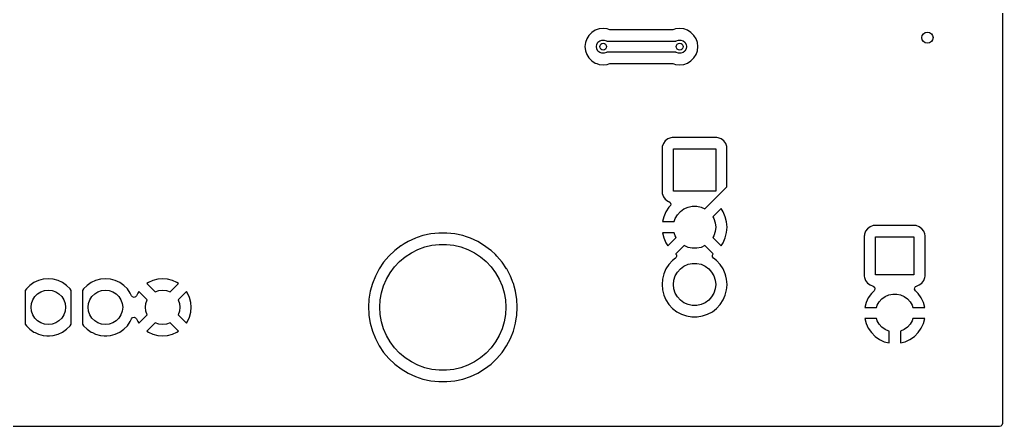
# Model space of a CAD drawing. Extents: x 3.96 to 7.44, y -5.28 to -1.66.
# Drawn here: x 5.72 to 7.438, y -5.278 to -4.567 of the extents above; entities that cross this region are included whole.
import ezdxf

# ---------------------------------------------------------------- set-up
doc = ezdxf.new("R2010")
doc.units = 0
doc.header["$MEASUREMENT"] = 0
doc.layers.add('BLACK', color=7, linetype='CONTINUOUS')

msp = doc.modelspace()

# ---------------------------------------------------------------- linework, layer by layer
at = {"layer": 'BLACK', "linetype": 'CONTINUOUS'}
for p, q in [((7.43817, -1.66671), (7.43817, -5.27329)), ((6.7264, -4.5856), (6.72038, -4.58938)), ((6.7331, -4.58325), (6.7264, -4.5856)), ((6.74016, -4.58246), (6.7331, -4.58325)), ((6.7331, -4.58325), (6.7331, -4.58325)), ((6.74721, -4.58325), (6.74016, -4.58246)), ((6.74016, -4.58246), (6.74016, -4.58246)), ((6.75035, -4.58435), (6.74721, -4.58325)), ((6.74721, -4.58325), (6.74721, -4.58325)), ((6.75197, -4.58463), (6.75035, -4.58435)), ((6.86221, -4.58463), (6.75197, -4.58463)), ((6.86382, -4.58435), (6.86221, -4.58463)), ((6.86696, -4.58325), (6.86382, -4.58435)), ((6.87402, -4.58246), (6.86696, -4.58325)), ((6.86696, -4.58325), (6.86696, -4.58325)), ((6.88107, -4.58325), (6.87402, -4.58246)), ((6.87402, -4.58246), (6.87402, -4.58246)), ((6.88778, -4.5856), (6.88107, -4.58325)), ((6.88107, -4.58325), (6.88107, -4.58325)), ((6.89379, -4.58938), (6.88778, -4.5856)), ((6.71158, -4.60041), (6.70924, -4.60712)), ((6.71536, -4.5944), (6.71158, -4.60041)), ((6.72038, -4.58938), (6.71536, -4.5944)), ((6.73111, -4.60658), (6.73425, -4.60394)), ((6.73425, -4.60394), (6.73811, -4.60254)), ((6.73811, -4.60254), (6.74221, -4.60254)), ((6.74221, -4.60254), (6.74606, -4.60394)), ((6.74606, -4.60394), (6.74652, -4.60433)), ((6.74652, -4.60433), (6.86765, -4.60433)), ((6.86765, -4.60433), (6.86811, -4.60394)), ((6.86811, -4.60394), (6.87196, -4.60254)), ((6.87196, -4.60254), (6.87607, -4.60254)), ((6.87607, -4.60254), (6.87992, -4.60394)), ((6.87992, -4.60394), (6.88306, -4.60658)), ((6.89881, -4.5944), (6.89379, -4.58938)), ((6.90259, -4.60041), (6.89881, -4.5944)), ((6.90494, -4.60712), (6.90259, -4.60041)), ((6.70924, -4.60712), (6.70844, -4.61417)), ((6.70844, -4.61417), (6.70844, -4.61417)), ((6.70844, -4.61417), (6.70924, -4.62123)), ((6.70924, -4.60712), (6.70924, -4.60712)), ((6.70924, -4.62123), (6.70924, -4.62123)), ((6.70924, -4.62123), (6.71158, -4.62793)), ((6.72835, -4.61417), (6.72906, -4.61013)), ((6.72906, -4.61821), (6.72835, -4.61417)), ((6.72906, -4.61013), (6.73111, -4.60658)), ((6.73111, -4.62177), (6.72906, -4.61821)), ((6.73425, -4.6244), (6.73111, -4.62177)), ((6.88306, -4.62177), (6.87992, -4.6244)), ((6.88306, -4.60658), (6.88511, -4.61013)), ((6.88511, -4.61821), (6.88306, -4.62177)), ((6.88511, -4.61013), (6.88583, -4.61417)), ((6.88583, -4.61417), (6.88511, -4.61821)), ((6.90259, -4.62793), (6.90494, -4.62123)), ((6.90573, -4.61417), (6.90494, -4.60712)), ((6.90494, -4.62123), (6.90573, -4.61417)), ((6.71158, -4.62793), (6.71536, -4.63395)), ((6.71536, -4.63395), (6.72038, -4.63897)), ((6.72038, -4.63897), (6.7264, -4.64275)), ((6.73811, -4.6258), (6.73425, -4.6244)), ((6.74221, -4.6258), (6.73811, -4.6258)), ((6.74606, -4.6244), (6.74221, -4.6258)), ((6.74652, -4.62402), (6.74606, -4.6244)), ((6.86765, -4.62402), (6.74652, -4.62402)), ((6.86811, -4.6244), (6.86765, -4.62402)), ((6.87196, -4.6258), (6.86811, -4.6244)), ((6.87607, -4.6258), (6.87196, -4.6258)), ((6.87992, -4.6244), (6.87607, -4.6258)), ((6.88778, -4.64275), (6.89379, -4.63897)), ((6.89379, -4.63897), (6.89881, -4.63395)), ((6.89881, -4.63395), (6.90259, -4.62793)), ((6.7264, -4.64275), (6.72918, -4.64372)), ((6.72918, -4.64372), (6.7331, -4.64509)), ((6.7331, -4.64509), (6.7331, -4.64509)), ((6.7331, -4.64509), (6.74016, -4.64589)), ((6.74016, -4.64589), (6.74721, -4.64509)), ((6.74016, -4.64589), (6.74016, -4.64589)), ((6.74016, -4.64589), (6.74016, -4.64589)), ((6.74721, -4.64509), (6.75035, -4.64399)), ((6.74721, -4.64509), (6.74721, -4.64509)), ((6.74721, -4.64509), (6.74721, -4.64509)), ((6.75035, -4.64399), (6.75197, -4.64372)), ((6.75197, -4.64372), (6.86221, -4.64372)), ((6.86221, -4.64372), (6.86382, -4.64399)), ((6.86382, -4.64399), (6.86696, -4.64509)), ((6.86696, -4.64509), (6.86696, -4.64509)), ((6.86696, -4.64509), (6.87402, -4.64589)), ((6.87402, -4.64589), (6.88107, -4.64509)), ((6.87402, -4.64589), (6.87402, -4.64589)), ((6.87402, -4.64589), (6.87402, -4.64589)), ((6.88107, -4.64509), (6.88778, -4.64275)), ((6.88107, -4.64509), (6.88107, -4.64509)), ((6.88107, -4.64509), (6.88107, -4.64509)), ((6.85346, -4.77553), (6.84892, -4.77892)), ((6.85877, -4.77355), (6.85346, -4.77553)), ((6.85346, -4.77553), (6.85346, -4.77553)), ((6.86112, -4.7733), (6.85877, -4.77355)), ((6.93888, -4.7733), (6.86112, -4.7733)), ((6.86112, -4.7733), (6.86112, -4.7733)), ((6.93889, -4.7733), (6.93888, -4.7733)), ((6.93888, -4.7733), (6.93888, -4.7733)), ((6.94123, -4.77355), (6.93889, -4.7733)), ((6.93889, -4.7733), (6.93889, -4.7733)), ((6.94654, -4.77553), (6.94123, -4.77355)), ((6.94123, -4.77355), (6.94123, -4.77355)), ((6.95108, -4.77892), (6.94654, -4.77553)), ((6.94654, -4.77553), (6.94654, -4.77553)), ((6.84355, -4.78877), (6.8433, -4.79111)), ((6.8433, -4.79111), (6.8433, -4.79112)), ((6.8433, -4.79112), (6.8433, -4.79112)), ((6.8433, -4.79112), (6.8433, -4.86888)), ((6.84553, -4.78346), (6.84355, -4.78877)), ((6.84892, -4.77892), (6.84553, -4.78346)), ((6.84553, -4.78346), (6.84553, -4.78346)), ((6.84892, -4.77892), (6.84892, -4.77892)), ((6.863, -4.867), (6.863, -4.793)), ((6.863, -4.793), (6.937, -4.793)), ((6.937, -4.793), (6.937, -4.867)), ((6.95447, -4.78346), (6.95108, -4.77892)), ((6.95108, -4.77892), (6.95108, -4.77892)), ((6.95645, -4.78877), (6.95447, -4.78346)), ((6.95447, -4.78346), (6.95447, -4.78346)), ((6.95447, -4.78346), (6.95447, -4.78346)), ((6.9567, -4.79112), (6.95645, -4.78877)), ((6.9567, -4.85938), (6.9567, -4.79112)), ((6.91824, -4.89784), (6.9567, -4.85938)), ((6.8433, -4.86888), (6.8433, -4.86888)), ((6.8433, -4.86888), (6.84355, -4.87123)), ((6.84355, -4.87123), (6.84553, -4.87654)), ((6.84553, -4.87654), (6.84553, -4.87654)), ((6.84553, -4.87654), (6.84892, -4.88108)), ((6.937, -4.867), (6.863, -4.867)), ((6.84892, -4.88108), (6.84892, -4.88108)), ((6.84892, -4.88108), (6.85346, -4.88447)), ((6.85511, -4.89506), (6.84998, -4.90293)), ((6.85346, -4.88447), (6.85346, -4.88447)), ((6.85346, -4.88447), (6.85515, -4.8851)), ((6.85703, -4.89298), (6.85511, -4.89506)), ((6.85511, -4.89506), (6.85511, -4.89506)), ((6.85515, -4.8851), (6.85735, -4.88675)), ((6.85772, -4.89201), (6.85703, -4.89298)), ((6.85735, -4.88675), (6.85831, -4.88933)), ((6.85831, -4.88933), (6.85772, -4.89201)), ((6.8815, -4.89796), (6.88857, -4.89481)), ((6.88857, -4.89481), (6.89613, -4.8932)), ((6.89613, -4.8932), (6.90387, -4.8932)), ((6.90387, -4.8932), (6.91143, -4.89481)), ((6.91143, -4.89481), (6.91824, -4.89784)), ((6.8462, -4.91153), (6.84402, -4.92016)), ((6.84998, -4.90293), (6.8462, -4.91153)), ((6.8662, -4.91495), (6.87007, -4.90825)), ((6.87007, -4.90825), (6.87524, -4.9025)), ((6.87524, -4.9025), (6.8815, -4.89796)), ((6.94645, -4.89746), (6.93203, -4.91189)), ((6.93203, -4.91189), (6.9338, -4.91495)), ((6.95002, -4.90293), (6.94645, -4.89746)), ((6.9538, -4.91153), (6.95002, -4.90293)), ((6.9561, -4.92064), (6.9538, -4.91153)), ((6.84402, -4.92016), (6.86451, -4.92016)), ((6.86451, -4.92016), (6.8662, -4.91495)), ((6.9338, -4.91495), (6.93619, -4.92231)), ((6.93619, -4.92231), (6.937, -4.93)), ((6.937, -4.93), (6.93619, -4.93769)), ((6.95688, -4.93), (6.9561, -4.92064)), ((6.9561, -4.92064), (6.9561, -4.92064)), ((6.9561, -4.93936), (6.95688, -4.93)), ((6.95688, -4.93), (6.95688, -4.93)), ((7.20699, -4.92906), (7.20246, -4.93246)), ((7.2123, -4.92708), (7.20699, -4.92906)), ((7.20699, -4.92906), (7.20699, -4.92906)), ((7.21465, -4.92683), (7.2123, -4.92708)), ((7.28535, -4.92683), (7.21465, -4.92683)), ((7.21465, -4.92683), (7.21465, -4.92683)), ((7.2877, -4.92708), (7.28535, -4.92683)), ((7.28535, -4.92683), (7.28535, -4.92683)), ((7.28535, -4.92683), (7.28535, -4.92683)), ((7.28535, -4.92683), (7.28535, -4.92683)), ((7.29301, -4.92906), (7.2877, -4.92708)), ((7.2877, -4.92708), (7.2877, -4.92708)), ((7.29754, -4.93246), (7.29301, -4.92906)), ((7.29301, -4.92906), (7.29301, -4.92906)), ((6.41512, -4.948), (6.41183, -4.94911)), ((6.42519, -4.94461), (6.41512, -4.948)), ((6.43895, -4.94158), (6.42519, -4.94461)), ((6.45295, -4.94006), (6.43895, -4.94158)), ((6.46705, -4.94006), (6.45295, -4.94006)), ((6.45295, -4.94006), (6.45295, -4.94006)), ((6.48105, -4.94158), (6.46705, -4.94006)), ((6.46705, -4.94006), (6.46705, -4.94006)), ((6.49481, -4.94461), (6.48105, -4.94158)), ((6.50149, -4.94686), (6.49481, -4.94461)), ((6.50817, -4.94911), (6.50149, -4.94686)), ((6.84402, -4.93984), (6.8462, -4.94847)), ((6.86451, -4.93984), (6.84402, -4.93984)), ((6.85355, -4.96253), (6.86797, -4.94811)), ((6.8662, -4.94505), (6.86451, -4.93984)), ((6.86797, -4.94811), (6.8662, -4.94505)), ((6.9338, -4.94505), (6.93203, -4.94811)), ((6.93203, -4.94811), (6.94645, -4.96253)), ((6.93619, -4.93769), (6.9338, -4.94505)), ((6.9538, -4.94847), (6.9561, -4.93936)), ((6.9561, -4.93936), (6.9561, -4.93936)), ((7.19688, -4.9442), (7.19683, -4.94465)), ((7.19683, -4.94465), (7.19683, -4.94465)), ((7.19683, -4.94465), (7.19683, -5.01535)), ((7.19708, -4.9423), (7.19688, -4.9442)), ((7.19906, -4.93699), (7.19708, -4.9423)), ((7.20246, -4.93246), (7.19906, -4.93699)), ((7.19906, -4.93699), (7.19906, -4.93699)), ((7.20246, -4.93246), (7.20246, -4.93246)), ((7.21654, -5.01346), (7.21654, -4.94654)), ((7.21654, -4.94654), (7.28346, -4.94654)), ((7.28346, -4.94654), (7.28346, -5.01346)), ((7.30094, -4.93699), (7.29754, -4.93246)), ((7.29754, -4.93246), (7.29754, -4.93246)), ((7.30265, -4.94158), (7.30094, -4.93699)), ((7.30094, -4.93699), (7.30094, -4.93699)), ((7.30292, -4.9423), (7.30265, -4.94158)), ((7.30317, -4.94465), (7.30292, -4.9423)), ((7.30317, -5.01535), (7.30317, -4.94465)), ((6.38665, -4.96253), (6.37575, -4.97082)), ((6.38697, -4.96229), (6.38665, -4.96253)), ((6.39205, -4.95924), (6.38697, -4.96229)), ((6.39905, -4.95503), (6.39205, -4.95924)), ((6.41183, -4.94911), (6.39905, -4.95503)), ((6.39905, -4.95503), (6.39905, -4.95503)), ((6.41183, -4.94911), (6.41183, -4.94911)), ((6.41183, -4.94911), (6.41183, -4.94911)), ((6.41183, -4.94911), (6.41183, -4.94911)), ((6.41634, -4.96878), (6.42838, -4.96439)), ((6.42838, -4.96439), (6.44086, -4.96144)), ((6.44086, -4.96144), (6.45359, -4.95995)), ((6.45359, -4.95995), (6.46641, -4.95995)), ((6.46641, -4.95995), (6.47914, -4.96144)), ((6.47914, -4.96144), (6.49162, -4.96439)), ((6.49162, -4.96439), (6.50366, -4.96878)), ((6.52095, -4.95503), (6.50817, -4.94911)), ((6.50817, -4.94911), (6.50817, -4.94911)), ((6.50817, -4.94911), (6.50817, -4.94911)), ((6.53303, -4.96229), (6.52095, -4.95503)), ((6.52095, -4.95503), (6.52095, -4.95503)), ((6.52095, -4.95503), (6.52095, -4.95503)), ((6.52095, -4.95503), (6.52095, -4.95503)), ((6.54158, -4.9688), (6.53303, -4.96229)), ((6.8462, -4.94847), (6.84998, -4.95707)), ((6.84998, -4.95707), (6.85355, -4.96253)), ((6.88176, -4.96216), (6.86743, -4.97648)), ((6.88857, -4.96519), (6.88176, -4.96216)), ((6.89613, -4.9668), (6.88857, -4.96519)), ((6.91143, -4.96519), (6.90387, -4.9668)), ((6.91824, -4.96216), (6.91143, -4.96519)), ((6.93257, -4.97648), (6.91824, -4.96216)), ((6.94645, -4.96253), (6.95002, -4.95707)), ((6.95002, -4.95707), (6.9538, -4.94847)), ((6.95002, -4.95707), (6.95002, -4.95707)), ((6.36552, -4.98051), (6.3564, -4.99125)), ((6.37575, -4.97082), (6.36552, -4.98051)), ((6.37575, -4.97082), (6.37575, -4.97082)), ((6.38435, -4.98982), (6.39417, -4.98158)), ((6.39417, -4.98158), (6.40488, -4.97453)), ((6.40488, -4.97453), (6.41634, -4.96878)), ((6.50366, -4.96878), (6.51512, -4.97453)), ((6.51512, -4.97453), (6.52583, -4.98158)), ((6.52583, -4.98158), (6.53565, -4.98982)), ((6.54425, -4.97082), (6.54158, -4.9688)), ((6.55171, -4.97789), (6.54425, -4.97082)), ((6.54425, -4.97082), (6.54425, -4.97082)), ((6.54425, -4.97082), (6.54425, -4.97082)), ((6.55448, -4.98051), (6.55171, -4.97789)), ((6.5636, -4.99125), (6.55448, -4.98051)), ((6.86874, -4.98111), (6.86737, -4.9835)), ((6.86743, -4.97648), (6.86745, -4.97679)), ((6.86745, -4.97679), (6.86859, -4.97837)), ((6.86859, -4.97837), (6.86874, -4.98111)), ((6.90387, -4.9668), (6.89613, -4.9668)), ((6.93126, -4.97886), (6.93256, -4.97659)), ((6.93141, -4.98161), (6.93126, -4.97886)), ((6.93301, -4.98384), (6.93141, -4.98161)), ((6.93256, -4.97659), (6.93257, -4.97648)), ((6.3564, -4.99125), (6.3485, -5.00291)), ((6.3564, -4.99125), (6.3564, -4.99125)), ((6.3679, -5.00942), (6.37555, -4.99914)), ((6.37555, -4.99914), (6.38435, -4.98982)), ((6.53565, -4.98982), (6.54445, -4.99914)), ((6.54445, -4.99914), (6.5521, -5.00942)), ((6.5715, -5.00291), (6.5636, -4.99125)), ((6.5636, -4.99125), (6.5636, -4.99125)), ((6.5636, -4.99125), (6.5636, -4.99125)), ((6.8551, -4.99505), (6.84996, -5.00292)), ((6.86146, -4.98814), (6.8551, -4.99505)), ((6.86699, -4.98384), (6.86146, -4.98814)), ((6.86737, -4.9835), (6.86699, -4.98384)), ((6.87524, -5.0025), (6.8815, -4.99796)), ((6.8815, -4.99796), (6.88857, -4.99481)), ((6.88857, -4.99481), (6.89613, -4.9932)), ((6.89613, -4.9932), (6.90387, -4.9932)), ((6.90387, -4.9932), (6.91143, -4.99481)), ((6.91143, -4.99481), (6.9185, -4.99796)), ((6.9185, -4.99796), (6.92476, -5.0025)), ((6.93854, -4.98814), (6.93301, -4.98384)), ((6.9449, -4.99505), (6.93854, -4.98814)), ((6.93854, -4.98814), (6.93854, -4.98814)), ((6.93854, -4.98814), (6.93854, -4.98814)), ((6.95004, -5.00292), (6.9449, -4.99505)), ((6.3419, -5.01536), (6.33668, -5.02845)), ((6.3485, -5.00291), (6.3419, -5.01536)), ((6.3419, -5.01536), (6.3419, -5.01536)), ((6.3485, -5.00291), (6.3485, -5.00291)), ((6.36149, -5.02053), (6.3679, -5.00942)), ((6.5521, -5.00942), (6.55851, -5.02053)), ((6.57151, -5.00292), (6.5715, -5.00291)), ((6.5715, -5.00291), (6.5715, -5.00291)), ((6.5715, -5.00291), (6.5715, -5.00291)), ((6.5781, -5.01535), (6.57151, -5.00292)), ((6.5781, -5.01536), (6.5781, -5.01535)), ((6.58115, -5.023), (6.5781, -5.01536)), ((6.5781, -5.01536), (6.5781, -5.01536)), ((6.84618, -5.01152), (6.84388, -5.02063)), ((6.84996, -5.00292), (6.84618, -5.01152)), ((6.86381, -5.02231), (6.8662, -5.01495)), ((6.8662, -5.01495), (6.87007, -5.00825)), ((6.87007, -5.00825), (6.87524, -5.0025)), ((6.92476, -5.0025), (6.92993, -5.00825)), ((6.92993, -5.00825), (6.9338, -5.01495)), ((6.9338, -5.01495), (6.93619, -5.02231)), ((6.95382, -5.01152), (6.95004, -5.00292)), ((6.95004, -5.00292), (6.95004, -5.00292)), ((6.95478, -5.01535), (6.95382, -5.01152)), ((6.95612, -5.02063), (6.95478, -5.01535)), ((7.19683, -5.01535), (7.19683, -5.01535)), ((7.19683, -5.01535), (7.19708, -5.0177)), ((7.28346, -5.01346), (7.21654, -5.01346)), ((7.30292, -5.0177), (7.30317, -5.01535)), ((5.73785, -5.03169), (5.73169, -5.03785)), ((5.74499, -5.02669), (5.73785, -5.03169)), ((5.75289, -5.023), (5.74499, -5.02669)), ((5.74499, -5.02669), (5.74499, -5.02669)), ((5.76132, -5.02075), (5.75289, -5.023)), ((5.75289, -5.023), (5.75289, -5.023)), ((5.77, -5.01999), (5.76132, -5.02075)), ((5.76132, -5.02075), (5.76132, -5.02075)), ((5.77868, -5.02075), (5.77, -5.01999)), ((5.77, -5.01999), (5.77, -5.01999)), ((5.78711, -5.023), (5.77868, -5.02075)), ((5.77868, -5.02075), (5.77868, -5.02075)), ((5.79501, -5.02669), (5.78711, -5.023)), ((5.78711, -5.023), (5.78711, -5.023)), ((5.80215, -5.03169), (5.79501, -5.02669)), ((5.79501, -5.02669), (5.79501, -5.02669)), ((5.80831, -5.03785), (5.80215, -5.03169)), ((5.83785, -5.03169), (5.83169, -5.03785)), ((5.84499, -5.02669), (5.83785, -5.03169)), ((5.85289, -5.023), (5.84499, -5.02669)), ((5.84499, -5.02669), (5.84499, -5.02669)), ((5.86132, -5.02075), (5.85289, -5.023)), ((5.85289, -5.023), (5.85289, -5.023)), ((5.87, -5.01999), (5.86132, -5.02075)), ((5.86132, -5.02075), (5.86132, -5.02075)), ((5.87868, -5.02075), (5.87, -5.01999)), ((5.87, -5.01999), (5.87, -5.01999)), ((5.88711, -5.023), (5.87868, -5.02075)), ((5.87868, -5.02075), (5.87868, -5.02075)), ((5.89501, -5.02669), (5.88711, -5.023)), ((5.88711, -5.023), (5.88711, -5.023)), ((5.90215, -5.03169), (5.89501, -5.02669)), ((5.89501, -5.02669), (5.89501, -5.02669)), ((5.90831, -5.03785), (5.90215, -5.03169)), ((5.945, -5.0267), (5.94243, -5.02851)), ((5.94243, -5.02851), (5.95684, -5.04292)), ((5.9529, -5.02302), (5.945, -5.0267)), ((5.96132, -5.02077), (5.9529, -5.02302)), ((5.9529, -5.02302), (5.9529, -5.02302)), ((5.97, -5.02001), (5.96132, -5.02077)), ((5.96132, -5.02077), (5.96132, -5.02077)), ((5.97868, -5.02077), (5.97, -5.02001)), ((5.97, -5.02001), (5.97, -5.02001)), ((5.9871, -5.02302), (5.97868, -5.02077)), ((5.97868, -5.02077), (5.97868, -5.02077)), ((5.98316, -5.04292), (5.99757, -5.02851)), ((5.995, -5.0267), (5.9871, -5.02302)), ((5.9871, -5.02302), (5.9871, -5.02302)), ((5.99757, -5.02851), (5.995, -5.0267)), ((5.99757, -5.02851), (5.99757, -5.02851)), ((6.33668, -5.02845), (6.33291, -5.04202)), ((6.33668, -5.02845), (6.33668, -5.02845)), ((6.35274, -5.04458), (6.35641, -5.0323)), ((6.35641, -5.0323), (6.36149, -5.02053)), ((6.55851, -5.02053), (6.56359, -5.0323)), ((6.56359, -5.0323), (6.56726, -5.04458)), ((6.58296, -5.02754), (6.58115, -5.023)), ((6.58332, -5.02845), (6.58296, -5.02754)), ((6.58375, -5.03), (6.58332, -5.02845)), ((6.58332, -5.02845), (6.58332, -5.02845)), ((6.58463, -5.03317), (6.58375, -5.03)), ((6.58709, -5.04203), (6.58463, -5.03317)), ((6.84388, -5.02064), (6.8431, -5.03)), ((6.8431, -5.03), (6.8431, -5.03)), ((6.8431, -5.03), (6.84388, -5.03936)), ((6.84388, -5.02063), (6.84388, -5.02064)), ((6.863, -5.03), (6.86381, -5.02231)), ((6.86381, -5.03769), (6.863, -5.03)), ((6.93619, -5.02231), (6.937, -5.03)), ((6.937, -5.03), (6.93619, -5.03769)), ((6.95612, -5.02064), (6.95612, -5.02063)), ((6.9569, -5.03), (6.95612, -5.02064)), ((6.95642, -5.03574), (6.9569, -5.03)), ((6.9569, -5.03), (6.9569, -5.03)), ((7.19708, -5.0177), (7.19906, -5.02301)), ((7.19906, -5.02301), (7.19906, -5.02301)), ((7.19906, -5.02301), (7.20246, -5.02754)), ((7.20246, -5.02754), (7.20246, -5.02754)), ((7.20246, -5.02754), (7.20699, -5.03094)), ((7.20699, -5.03094), (7.20699, -5.03094)), ((7.20699, -5.03094), (7.207, -5.03094)), ((7.207, -5.03094), (7.21219, -5.03287)), ((7.21219, -5.03287), (7.21439, -5.03452)), ((7.28494, -5.03574), (7.28659, -5.03354)), ((7.28659, -5.03354), (7.28781, -5.03287)), ((7.28781, -5.03287), (7.29301, -5.03094)), ((7.29301, -5.03094), (7.29754, -5.02754)), ((7.29754, -5.02754), (7.30094, -5.02301)), ((7.30094, -5.02301), (7.30292, -5.0177)), ((5.73169, -5.03785), (5.72984, -5.04049)), ((5.72984, -5.04049), (5.72984, -5.09951)), ((5.74286, -5.05693), (5.74645, -5.05122)), ((5.74645, -5.05122), (5.75122, -5.04645)), ((5.75122, -5.04645), (5.75693, -5.04286)), ((5.75693, -5.04286), (5.7633, -5.04064)), ((5.7633, -5.04064), (5.77, -5.03988)), ((5.77, -5.03988), (5.7767, -5.04064)), ((5.7767, -5.04064), (5.78307, -5.04286)), ((5.78307, -5.04286), (5.78878, -5.04645)), ((5.78878, -5.04645), (5.79355, -5.05122)), ((5.79355, -5.05122), (5.79714, -5.05693)), ((5.81016, -5.04049), (5.80831, -5.03785)), ((5.81016, -5.09951), (5.81016, -5.04049)), ((5.83169, -5.03785), (5.82984, -5.04049)), ((5.82984, -5.04049), (5.82984, -5.09951)), ((5.84286, -5.05693), (5.84645, -5.05122)), ((5.84645, -5.05122), (5.85122, -5.04645)), ((5.85122, -5.04645), (5.85693, -5.04286)), ((5.85693, -5.04286), (5.8633, -5.04064)), ((5.8633, -5.04064), (5.87, -5.03988)), ((5.87, -5.03988), (5.8767, -5.04064)), ((5.8767, -5.04064), (5.88307, -5.04286)), ((5.88307, -5.04286), (5.88878, -5.04645)), ((5.88878, -5.04645), (5.89355, -5.05122)), ((5.89355, -5.05122), (5.89714, -5.05693)), ((5.91331, -5.04499), (5.90831, -5.03785)), ((5.91558, -5.04985), (5.91331, -5.04499)), ((5.91559, -5.04987), (5.91558, -5.04985)), ((5.91734, -5.05189), (5.91559, -5.04987)), ((5.92444, -5.04987), (5.92262, -5.05193)), ((5.9267, -5.045), (5.92444, -5.04987)), ((5.92851, -5.04243), (5.9267, -5.045)), ((5.94292, -5.05684), (5.92851, -5.04243)), ((5.95684, -5.04292), (5.95693, -5.04286)), ((5.95693, -5.04286), (5.9633, -5.04064)), ((5.9633, -5.04064), (5.97, -5.03988)), ((5.97, -5.03988), (5.9767, -5.04064)), ((5.9767, -5.04064), (5.98307, -5.04286)), ((5.98307, -5.04286), (5.98316, -5.04292)), ((6.01149, -5.04243), (5.99708, -5.05684)), ((6.0133, -5.045), (6.01149, -5.04243)), ((6.01698, -5.0529), (6.0133, -5.045)), ((6.0133, -5.045), (6.0133, -5.045)), ((6.33291, -5.04203), (6.33063, -5.05593)), ((6.33291, -5.04202), (6.33291, -5.04203)), ((6.35051, -5.0572), (6.35274, -5.04458)), ((6.56726, -5.04458), (6.56949, -5.0572)), ((6.58888, -5.05293), (6.58709, -5.04203)), ((6.58709, -5.04203), (6.58709, -5.04203)), ((6.58709, -5.04203), (6.58709, -5.04203)), ((6.84388, -5.03936), (6.84388, -5.03937)), ((6.84388, -5.03937), (6.84618, -5.04848)), ((6.84618, -5.04848), (6.84996, -5.05708)), ((6.8662, -5.04505), (6.86381, -5.03769)), ((6.87007, -5.05175), (6.8662, -5.04505)), ((6.9338, -5.04505), (6.92993, -5.05175)), ((6.93619, -5.03769), (6.9338, -5.04505)), ((6.95004, -5.05708), (6.95382, -5.04848)), ((6.95382, -5.04848), (6.95612, -5.03937)), ((6.95612, -5.03937), (6.95642, -5.03574)), ((7.20913, -5.04571), (7.2038, -5.05332)), ((7.21393, -5.0409), (7.20913, -5.04571)), ((7.21477, -5.03979), (7.21393, -5.0409)), ((7.21439, -5.03452), (7.21535, -5.0371)), ((7.21535, -5.0371), (7.21477, -5.03979)), ((7.22761, -5.05513), (7.23327, -5.05102)), ((7.23327, -5.05102), (7.23966, -5.04817)), ((7.23966, -5.04817), (7.2465, -5.04672)), ((7.2465, -5.04672), (7.2535, -5.04672)), ((7.2535, -5.04672), (7.26034, -5.04817)), ((7.26034, -5.04817), (7.26673, -5.05102)), ((7.26673, -5.05102), (7.27239, -5.05513)), ((7.28475, -5.03849), (7.28494, -5.03574)), ((7.28607, -5.0409), (7.28475, -5.03849)), ((7.29087, -5.04571), (7.28607, -5.0409)), ((7.2962, -5.05332), (7.29087, -5.04571)), ((7.29087, -5.04571), (7.29087, -5.04571)), ((5.73988, -5.07), (5.74064, -5.0633)), ((5.74064, -5.0633), (5.74286, -5.05693)), ((5.79714, -5.05693), (5.79936, -5.0633)), ((5.79936, -5.0633), (5.80012, -5.07)), ((5.83988, -5.07), (5.84064, -5.0633)), ((5.84064, -5.0633), (5.84286, -5.05693)), ((5.89714, -5.05693), (5.89936, -5.0633)), ((5.89936, -5.0633), (5.90012, -5.07)), ((5.91997, -5.05269), (5.91734, -5.05189)), ((5.92262, -5.05193), (5.91997, -5.05269)), ((5.93988, -5.07), (5.94064, -5.0633)), ((5.94064, -5.0633), (5.94286, -5.05693)), ((5.94286, -5.05693), (5.94292, -5.05684)), ((5.99708, -5.05684), (5.99714, -5.05693)), ((5.99714, -5.05693), (5.99936, -5.0633)), ((5.99936, -5.0633), (6.00012, -5.07)), ((6.01923, -5.06132), (6.01698, -5.0529)), ((6.01698, -5.0529), (6.01698, -5.0529)), ((6.01999, -5.07), (6.01923, -5.06132)), ((6.01923, -5.06132), (6.01923, -5.06132)), ((6.33063, -5.05593), (6.32987, -5.07)), ((6.33063, -5.05593), (6.33063, -5.05593)), ((6.33063, -5.05593), (6.33063, -5.05593)), ((6.34976, -5.07), (6.35051, -5.0572)), ((6.56949, -5.0572), (6.57024, -5.07)), ((6.58937, -5.05593), (6.58888, -5.05293)), ((6.59013, -5.07), (6.58937, -5.05593)), ((6.84996, -5.05708), (6.84996, -5.05708)), ((6.84996, -5.05708), (6.8551, -5.06495)), ((6.8551, -5.06495), (6.86146, -5.07186)), ((6.87524, -5.0575), (6.87007, -5.05175)), ((6.8815, -5.06204), (6.87524, -5.0575)), ((6.88857, -5.06519), (6.8815, -5.06204)), ((6.89613, -5.0668), (6.88857, -5.06519)), ((6.90387, -5.0668), (6.89613, -5.0668)), ((6.91143, -5.06519), (6.90387, -5.0668)), ((6.9185, -5.06204), (6.91143, -5.06519)), ((6.92476, -5.0575), (6.9185, -5.06204)), ((6.92993, -5.05175), (6.92476, -5.0575)), ((6.93854, -5.07186), (6.9449, -5.06495)), ((6.9449, -5.06495), (6.95004, -5.05708)), ((7.19986, -5.06175), (7.19761, -5.07016)), ((7.2038, -5.05332), (7.19986, -5.06175)), ((7.19986, -5.06175), (7.19986, -5.06175)), ((7.2038, -5.05332), (7.2038, -5.05332)), ((7.2182, -5.07016), (7.21943, -5.06639)), ((7.21943, -5.06639), (7.22293, -5.06033)), ((7.22293, -5.06033), (7.22761, -5.05513)), ((7.27239, -5.05513), (7.27707, -5.06033)), ((7.27707, -5.06033), (7.28057, -5.06639)), ((7.28057, -5.06639), (7.2818, -5.07016)), ((7.30014, -5.06175), (7.2962, -5.05332)), ((7.2962, -5.05332), (7.2962, -5.05332)), ((7.30239, -5.07016), (7.30014, -5.06175)), ((7.30014, -5.06175), (7.30014, -5.06175)), ((5.74064, -5.0767), (5.73988, -5.07)), ((5.74286, -5.08307), (5.74064, -5.0767)), ((5.74645, -5.08878), (5.74286, -5.08307)), ((5.79714, -5.08307), (5.79355, -5.08878)), ((5.79936, -5.0767), (5.79714, -5.08307)), ((5.80012, -5.07), (5.79936, -5.0767)), ((5.84064, -5.0767), (5.83988, -5.07)), ((5.84286, -5.08307), (5.84064, -5.0767)), ((5.84645, -5.08878), (5.84286, -5.08307)), ((5.89714, -5.08307), (5.89355, -5.08878)), ((5.89936, -5.0767), (5.89714, -5.08307)), ((5.90012, -5.07), (5.89936, -5.0767)), ((5.92851, -5.09757), (5.94292, -5.08316)), ((5.94064, -5.0767), (5.93988, -5.07)), ((5.94286, -5.08307), (5.94064, -5.0767)), ((5.94292, -5.08316), (5.94286, -5.08307)), ((5.99714, -5.08307), (5.99708, -5.08316)), ((5.99708, -5.08316), (6.01149, -5.09757)), ((5.99936, -5.0767), (5.99714, -5.08307)), ((6.00012, -5.07), (5.99936, -5.0767)), ((6.01698, -5.0871), (6.01923, -5.07868)), ((6.01923, -5.07868), (6.01999, -5.07)), ((6.01923, -5.07868), (6.01923, -5.07868)), ((6.01999, -5.07), (6.01999, -5.07)), ((6.32987, -5.07), (6.33047, -5.08115)), ((6.33047, -5.08115), (6.33063, -5.08407)), ((6.33063, -5.08407), (6.33063, -5.08407)), ((6.33063, -5.08407), (6.33291, -5.09797)), ((6.35051, -5.0828), (6.34976, -5.07)), ((6.35274, -5.09542), (6.35051, -5.0828)), ((6.56949, -5.0828), (6.56726, -5.09542)), ((6.57024, -5.07), (6.56949, -5.0828)), ((6.58838, -5.09008), (6.58937, -5.08407)), ((6.58937, -5.08407), (6.59013, -5.07)), ((6.58937, -5.08407), (6.58937, -5.08407)), ((6.58937, -5.08407), (6.58937, -5.08407)), ((6.86146, -5.07186), (6.86888, -5.07763)), ((6.86888, -5.07763), (6.87714, -5.08211)), ((6.87714, -5.08211), (6.88603, -5.08516)), ((6.88603, -5.08516), (6.8953, -5.0867)), ((6.9047, -5.0867), (6.91397, -5.08516)), ((6.91397, -5.08516), (6.92286, -5.08211)), ((6.92286, -5.08211), (6.93112, -5.07763)), ((6.93112, -5.07763), (6.93854, -5.07186)), ((7.19761, -5.07016), (7.19761, -5.07016)), ((7.19761, -5.07016), (7.2182, -5.07016)), ((7.2818, -5.07016), (7.30239, -5.07016)), ((7.30239, -5.07016), (7.30239, -5.07016)), ((5.72984, -5.09951), (5.73169, -5.10215)), ((5.73169, -5.10215), (5.73785, -5.10831)), ((5.75122, -5.09355), (5.74645, -5.08878)), ((5.75693, -5.09714), (5.75122, -5.09355)), ((5.7633, -5.09936), (5.75693, -5.09714)), ((5.77, -5.10012), (5.7633, -5.09936)), ((5.7767, -5.09936), (5.77, -5.10012)), ((5.78307, -5.09714), (5.7767, -5.09936)), ((5.78878, -5.09355), (5.78307, -5.09714)), ((5.79355, -5.08878), (5.78878, -5.09355)), ((5.80215, -5.10831), (5.80831, -5.10215)), ((5.80831, -5.10215), (5.81016, -5.09951)), ((5.82984, -5.09951), (5.83169, -5.10215)), ((5.83169, -5.10215), (5.83785, -5.10831)), ((5.85122, -5.09355), (5.84645, -5.08878)), ((5.85693, -5.09714), (5.85122, -5.09355)), ((5.8633, -5.09936), (5.85693, -5.09714)), ((5.87, -5.10012), (5.8633, -5.09936)), ((5.8767, -5.09936), (5.87, -5.10012)), ((5.88307, -5.09714), (5.8767, -5.09936)), ((5.88878, -5.09355), (5.88307, -5.09714)), ((5.89355, -5.08878), (5.88878, -5.09355)), ((5.90215, -5.10831), (5.90831, -5.10215)), ((5.90831, -5.10215), (5.91331, -5.09501)), ((5.91331, -5.09501), (5.91559, -5.09013)), ((5.91559, -5.09013), (5.9174, -5.08807)), ((5.9174, -5.08807), (5.92005, -5.08731)), ((5.92005, -5.08731), (5.92268, -5.08811)), ((5.92268, -5.08811), (5.92444, -5.09013)), ((5.92444, -5.09013), (5.9267, -5.095)), ((5.9267, -5.095), (5.92851, -5.09757)), ((5.92851, -5.09757), (5.92851, -5.09757)), ((5.95684, -5.09708), (5.94243, -5.11149)), ((5.95693, -5.09714), (5.95684, -5.09708)), ((5.9633, -5.09936), (5.95693, -5.09714)), ((5.97, -5.10012), (5.9633, -5.09936)), ((5.9767, -5.09936), (5.97, -5.10012)), ((5.98307, -5.09714), (5.9767, -5.09936)), ((5.98316, -5.09708), (5.98307, -5.09714)), ((5.99757, -5.11149), (5.98316, -5.09708)), ((6.01149, -5.09757), (6.0133, -5.095)), ((6.0133, -5.095), (6.01698, -5.0871)), ((6.01698, -5.0871), (6.01698, -5.0871)), ((6.33291, -5.09797), (6.33291, -5.09797)), ((6.33291, -5.09797), (6.33668, -5.11155)), ((6.35641, -5.1077), (6.35274, -5.09542)), ((6.56726, -5.09542), (6.56359, -5.1077)), ((6.58332, -5.11155), (6.58709, -5.09797)), ((6.58709, -5.09797), (6.58838, -5.09008)), ((6.8953, -5.0867), (6.8953, -5.0867)), ((6.8953, -5.0867), (6.9047, -5.0867)), ((6.9047, -5.0867), (6.9047, -5.0867)), ((7.19761, -5.08984), (7.19986, -5.09825)), ((7.2182, -5.08984), (7.19761, -5.08984)), ((7.19986, -5.09825), (7.19986, -5.09825)), ((7.19986, -5.09825), (7.2038, -5.10668)), ((7.21943, -5.09361), (7.2182, -5.08984)), ((7.22293, -5.09967), (7.21943, -5.09361)), ((7.22761, -5.10487), (7.22293, -5.09967)), ((7.27707, -5.09967), (7.27239, -5.10487)), ((7.28057, -5.09361), (7.27707, -5.09967)), ((7.2818, -5.08984), (7.28057, -5.09361)), ((7.30239, -5.08984), (7.2818, -5.08984)), ((7.2962, -5.10668), (7.30014, -5.09825)), ((7.30014, -5.09825), (7.30239, -5.08984)), ((7.30014, -5.09825), (7.30014, -5.09825)), ((5.73785, -5.10831), (5.74499, -5.11331)), ((5.74499, -5.11331), (5.7471, -5.11429)), ((5.7471, -5.11429), (5.75289, -5.117)), ((5.75289, -5.117), (5.75289, -5.117)), ((5.75289, -5.117), (5.75289, -5.117)), ((5.75289, -5.117), (5.76132, -5.11925)), ((5.76132, -5.11925), (5.76752, -5.1198)), ((5.76752, -5.1198), (5.77, -5.12001)), ((5.77, -5.12001), (5.77217, -5.11982)), ((5.77, -5.12001), (5.77, -5.12001)), ((5.77, -5.12001), (5.77, -5.12001)), ((5.77217, -5.11982), (5.77868, -5.11925)), ((5.77868, -5.11925), (5.78711, -5.117)), ((5.78711, -5.117), (5.79501, -5.11331)), ((5.79501, -5.11331), (5.80215, -5.10831)), ((5.83785, -5.10831), (5.84499, -5.11331)), ((5.84499, -5.11331), (5.8471, -5.11429)), ((5.8471, -5.11429), (5.85289, -5.117)), ((5.85289, -5.117), (5.85289, -5.117)), ((5.85289, -5.117), (5.85289, -5.117)), ((5.85289, -5.117), (5.86132, -5.11925)), ((5.86132, -5.11925), (5.86752, -5.1198)), ((5.86752, -5.1198), (5.87, -5.12001)), ((5.87, -5.12001), (5.87217, -5.11982)), ((5.87, -5.12001), (5.87, -5.12001)), ((5.87, -5.12001), (5.87, -5.12001)), ((5.87217, -5.11982), (5.87868, -5.11925)), ((5.87868, -5.11925), (5.88711, -5.117)), ((5.88711, -5.117), (5.89501, -5.11331)), ((5.89501, -5.11331), (5.90215, -5.10831)), ((5.94243, -5.11149), (5.945, -5.1133)), ((5.945, -5.1133), (5.945, -5.1133)), ((5.945, -5.1133), (5.9529, -5.11698)), ((5.9529, -5.11698), (5.9529, -5.11698)), ((5.9529, -5.11698), (5.96132, -5.11923)), ((5.96132, -5.11923), (5.96132, -5.11923)), ((5.96132, -5.11923), (5.97, -5.11999)), ((5.97, -5.11999), (5.97868, -5.11923)), ((5.97, -5.11999), (5.97, -5.11999)), ((5.97868, -5.11923), (5.9871, -5.11698)), ((5.97868, -5.11923), (5.97868, -5.11923)), ((5.9871, -5.11698), (5.995, -5.1133)), ((5.9871, -5.11698), (5.9871, -5.11698)), ((5.995, -5.1133), (5.99757, -5.11149)), ((6.33668, -5.11155), (6.33668, -5.11155)), ((6.33668, -5.11155), (6.3419, -5.12464)), ((6.36149, -5.11947), (6.35641, -5.1077)), ((6.3679, -5.13058), (6.36149, -5.11947)), ((6.55851, -5.11947), (6.5521, -5.13058)), ((6.56359, -5.1077), (6.55851, -5.11947)), ((6.5781, -5.12464), (6.58332, -5.11155)), ((7.2038, -5.10668), (7.20913, -5.11429)), ((7.20913, -5.11429), (7.21571, -5.12087)), ((7.23327, -5.10898), (7.22761, -5.10487)), ((7.23966, -5.11183), (7.23327, -5.10898)), ((7.24016, -5.11193), (7.23966, -5.11183)), ((7.24016, -5.13239), (7.24016, -5.11193)), ((7.26034, -5.11183), (7.25984, -5.11193)), ((7.25984, -5.11193), (7.25984, -5.13239)), ((7.26673, -5.10898), (7.26034, -5.11183)), ((7.27239, -5.10487), (7.26673, -5.10898)), ((7.28429, -5.12087), (7.29087, -5.11429)), ((7.29087, -5.11429), (7.2962, -5.10668)), ((6.3419, -5.12464), (6.3419, -5.12464)), ((6.3419, -5.12464), (6.3485, -5.13709)), ((6.3485, -5.13709), (6.3485, -5.13709)), ((6.3485, -5.13709), (6.3564, -5.14875)), ((6.37555, -5.14086), (6.3679, -5.13058)), ((6.5521, -5.13058), (6.54445, -5.14086)), ((6.5636, -5.14875), (6.5715, -5.13709)), ((6.5715, -5.13709), (6.5781, -5.12464)), ((7.21571, -5.12087), (7.22332, -5.1262)), ((7.22332, -5.1262), (7.23175, -5.13014)), ((7.23175, -5.13014), (7.23175, -5.13014)), ((7.23175, -5.13014), (7.24016, -5.13239)), ((7.25984, -5.13239), (7.26825, -5.13014)), ((7.26825, -5.13014), (7.27668, -5.1262)), ((7.26825, -5.13014), (7.26825, -5.13014)), ((7.27668, -5.1262), (7.28429, -5.12087)), ((6.3564, -5.14875), (6.3564, -5.14875)), ((6.3564, -5.14875), (6.36552, -5.15949)), ((6.38435, -5.15018), (6.37555, -5.14086)), ((6.39417, -5.15842), (6.38435, -5.15018)), ((6.53565, -5.15018), (6.52583, -5.15842)), ((6.54445, -5.14086), (6.53565, -5.15018)), ((6.55448, -5.15949), (6.5636, -5.14875)), ((6.36552, -5.15949), (6.36552, -5.15949)), ((6.36552, -5.15949), (6.37575, -5.16918)), ((6.37575, -5.16918), (6.38697, -5.17771)), ((6.40488, -5.16547), (6.39417, -5.15842)), ((6.41634, -5.17122), (6.40488, -5.16547)), ((6.42838, -5.17561), (6.41634, -5.17122)), ((6.50366, -5.17122), (6.49162, -5.17561)), ((6.51512, -5.16547), (6.50366, -5.17122)), ((6.52583, -5.15842), (6.51512, -5.16547)), ((6.53303, -5.17771), (6.54425, -5.16918)), ((6.54425, -5.16918), (6.55448, -5.15949)), ((6.38697, -5.17771), (6.39905, -5.18497)), ((6.39905, -5.18497), (6.39905, -5.18497)), ((6.39905, -5.18497), (6.39905, -5.18497)), ((6.39905, -5.18497), (6.39905, -5.18497)), ((6.39905, -5.18497), (6.41183, -5.19089)), ((6.44086, -5.17856), (6.42838, -5.17561)), ((6.45359, -5.18005), (6.44086, -5.17856)), ((6.46641, -5.18005), (6.45359, -5.18005)), ((6.47914, -5.17856), (6.46641, -5.18005)), ((6.49162, -5.17561), (6.47914, -5.17856)), ((6.50817, -5.19089), (6.52095, -5.18497)), ((6.52095, -5.18497), (6.53303, -5.17771)), ((6.41183, -5.19089), (6.41183, -5.19089)), ((6.41183, -5.19089), (6.42519, -5.19539)), ((6.42519, -5.19539), (6.43895, -5.19842)), ((6.43895, -5.19842), (6.45295, -5.19994)), ((6.45295, -5.19994), (6.45296, -5.19994)), ((6.45296, -5.19994), (6.46704, -5.19994)), ((6.46704, -5.19994), (6.46705, -5.19994)), ((6.46705, -5.19994), (6.48105, -5.19842)), ((6.48105, -5.19842), (6.49481, -5.19539)), ((6.49481, -5.19539), (6.50817, -5.19089)), ((7.43817, -5.27329), (7.43739, -5.27593)), ((7.43329, -5.27817), (3.96671, -5.27817)), ((7.43532, -5.27773), (7.43329, -5.27817)), ((7.43739, -5.27593), (7.43532, -5.27773))]:
    msp.add_line(p, q, dxfattribs=at)
at = {"layer": 'BLACK'}
for centre, radius in [((7.30709, -4.59843), 0.00984), ((6.74016, -4.61417), 0.00591), ((6.87402, -4.61417), 0.00591)]:
    msp.add_circle(centre, radius, dxfattribs=at)

doc.saveas('drawing.dxf')
